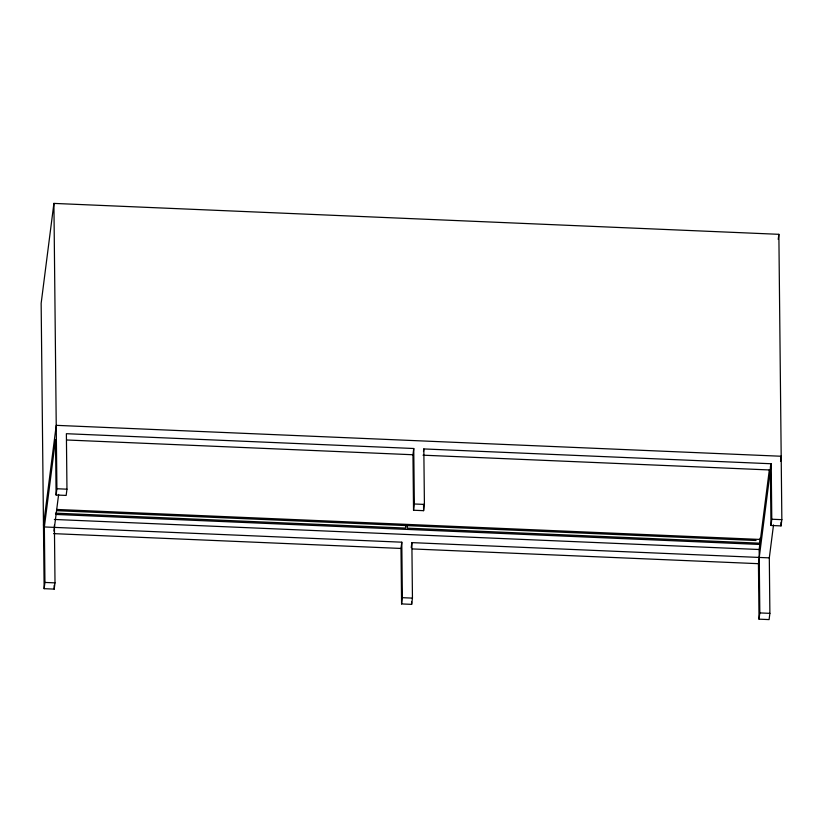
<?xml version="1.0" encoding="UTF-8"?>
<svg xmlns="http://www.w3.org/2000/svg" width="823" height="823" viewBox="0 0 823 823"><rect width="100%" height="100%" fill="white"/><g stroke="black" fill="none" stroke-linecap="round" stroke-linejoin="round"><path stroke-width="1.23" d="M770.369 466.6L770.986 525.475L781.048 525.907L781.85 519.663L778.867 234.318L53.907 203.404L41.15 303.337L44.133 588.682L54.205 589.114L55.007 582.869L54.4 525.125M43.475 525.28L56.231 425.337L781.181 456.251L780.543 461.312M44.133 588.682L44.936 582.437L44.36 526.957L55.522 439.513L56.098 494.993L66.169 495.425L66.961 489.181L66.385 433.7L413.753 448.504L414.339 503.995L413.537 510.239L423.608 510.671L424.411 504.417L423.824 448.936L771.202 463.75L771.779 519.231L770.986 525.475M56.098 494.993L56.9 488.749L53.907 203.404M53.948 531.133L58.628 494.438M773.517 524.92L769.31 557.871L411.87 542.624L412.446 598.115L411.654 604.36L401.583 603.928L400.996 548.447L401.799 542.192L44.36 526.957M413.537 510.239L412.961 454.749L413.753 448.504M401.583 603.928L402.375 597.683L401.799 542.192M411.233 547.624L411.87 542.624M423.506 451.436L423.824 448.936M778.219 239.37L778.867 234.318M769.31 557.871L769.886 613.351L769.094 619.596L759.022 619.163L759.824 612.919L759.156 549.507L769.351 469.676M759.022 619.163L758.446 563.683L771.202 463.75M66.869 439.996L412.961 454.749M423.032 455.181L770.4 469.995M56.9 488.749L66.961 489.181M414.339 503.995L424.411 504.417M771.779 519.231L781.85 519.663M56.592 509.447L760.298 539.456M56.89 510.682L756.07 540.495M55.46 513.161L405.708 528.088L405.677 525.558M55.954 514.447L759.66 544.445M54.339 519.457L759.156 549.507M53.629 533.633L400.996 548.447M412.354 548.931L758.446 563.683M44.936 582.437L55.007 582.869M402.375 597.683L412.446 598.115M759.824 612.919L769.886 613.351M781.017 522.121L781.048 525.907M760.071 538.098L760.123 543.201L407.313 528.16L407.292 525.619M423.547 504.365L423.608 510.671M411.623 601.839L411.654 604.36M54.164 585.328L54.205 589.114"/></g></svg>
